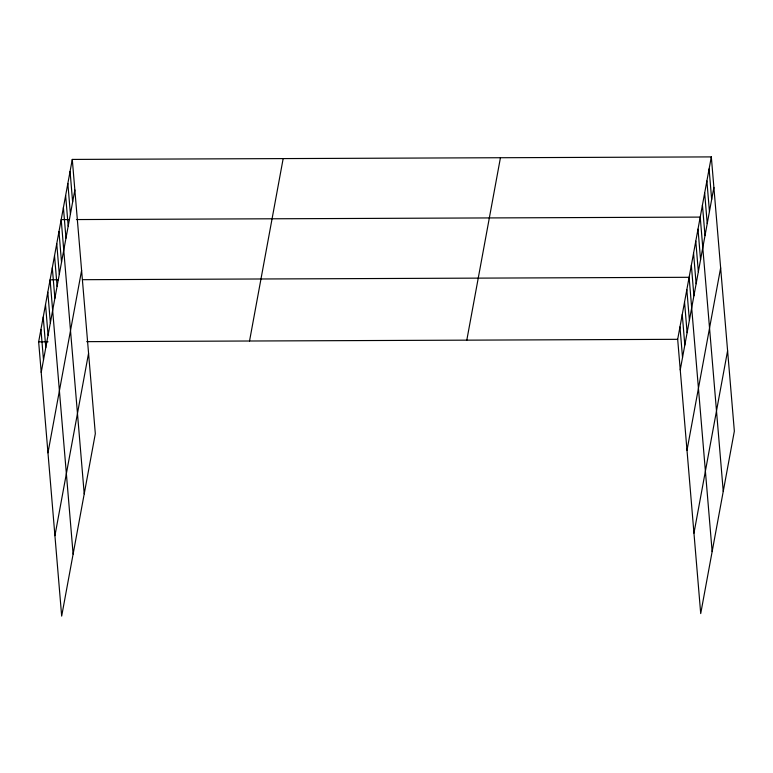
<?xml version="1.0" encoding="UTF-8"?>
<svg xmlns="http://www.w3.org/2000/svg" width="773" height="773" viewBox="0 0 773 773"><rect width="100%" height="100%" fill="white"/><g stroke="black" fill="none" stroke-linecap="round" stroke-linejoin="round"><path stroke-width="1.16" d="M72.285 159.422L95.321 433.682L61.676 616.1L38.65 341.85L72.285 159.422L711.324 156.9L734.35 431.15L700.715 613.578L677.679 339.318L711.324 156.9M41.211 372.393L74.855 189.974M47.965 452.823L81.609 270.395M54.931 535.679L88.566 353.261M249.534 341.009L283.169 158.591M466.805 340.149L500.44 157.731M680.25 369.871L713.885 187.443M687.004 450.292L720.639 267.873M693.961 533.157L727.596 350.729M69.386 219.59L61.193 219.619L84.218 493.879M76.421 219.561L700.222 217.097L723.248 491.357M58.284 279.787L50.09 279.826L73.116 554.077M82.895 279.691L689.12 277.294L712.146 551.555M38.65 341.85L48.023 341.811M86.682 341.656L677.679 339.318M709.102 168.939L711.662 199.492M706.88 180.979L709.45 211.531M704.657 193.018L707.227 223.571M702.435 205.058L705.005 235.61M698 229.137L700.56 259.689M695.777 241.176L698.348 271.729M693.555 253.215L696.125 283.768M691.342 265.255L693.903 295.808M686.83 289.701L689.4 320.254M684.54 302.108L687.11 332.651M682.259 314.514L684.82 345.058M679.969 326.911L682.53 357.464M70.072 171.461L72.633 202.014M67.85 183.501L70.411 214.053M65.628 195.54L68.198 226.093M63.405 207.579L65.976 238.132M58.97 231.658L61.531 262.211M56.748 243.698L59.308 274.251M54.525 255.747L57.096 286.29M52.303 267.787L54.873 298.33M47.8 292.223L50.361 322.776M45.51 304.63L48.081 335.182M43.22 317.036L45.791 347.589M40.94 329.443L43.501 359.996"/></g></svg>
